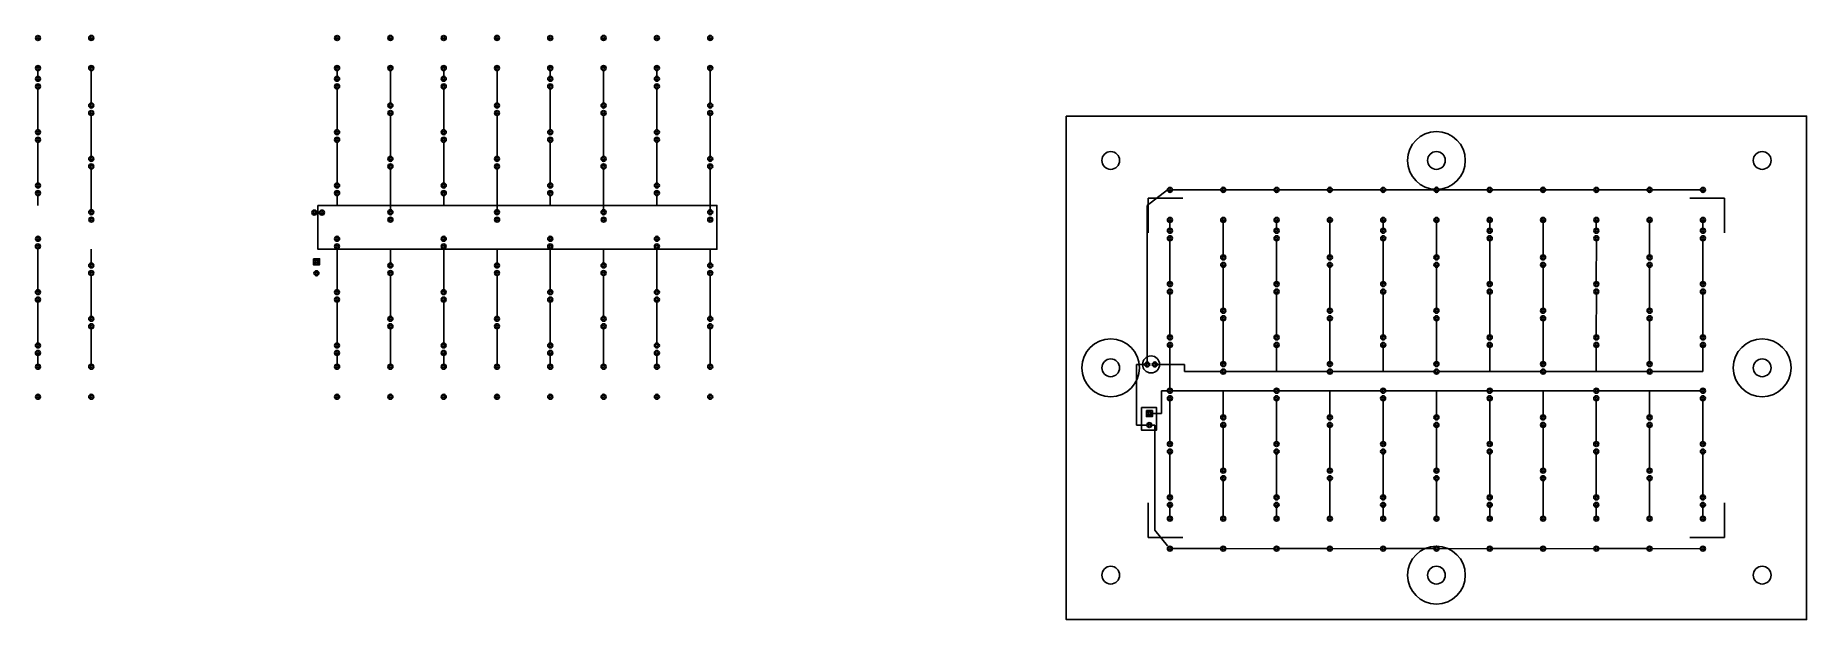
# Model space of a CAD drawing. Header units: millimetres. Extents: x 1582 to 2180, y 1443 to 1640.
import ezdxf

# ---------------------------------------------------------------- set-up
doc = ezdxf.new("R2010")
doc.units = ezdxf.units.MM
doc.layers.add('PISTAS', color=16, linetype='Continuous')

# ---------------------------------------------------------------- blocks, each defined once
blk = doc.blocks.new('PAD')
at = {"layer": 'PISTAS'}
for radius in [0.845, 0.402]:
    blk.add_circle((0, 0), radius, dxfattribs=at)
blk = doc.blocks.new('CRISTAL')
blk.add_lwpolyline([(-125, 85), (125, 85), (125, -85), (-125, -85)], close=True)
at = {"layer": 'PISTAS'}
for p, q in [((-97.32, 57.32), (-97.32, 45.59)), ((-97.32, 57.32), (-85.59, 57.32)), ((97.32, 57.32), (85.59, 57.32)), ((97.32, 57.32), (97.32, 45.59)), ((-97.32, -57.32), (-97.32, -45.59)), ((97.32, -57.32), (97.32, -45.59)), ((-97.32, -57.32), (-85.59, -57.32)), ((97.32, -57.32), (85.59, -57.32))]:
    blk.add_line(p, q, dxfattribs=at)
for centre, radius in [((0, 70), 9.75), ((-110, 70), 3), ((0, 70), 3), ((110, 70), 3), ((-110, 0), 9.75), ((110, 0), 9.75), ((-110, 0), 3), ((110, 0), 3), ((0, -70), 9.75), ((-110, -70), 3), ((0, -70), 3), ((110, -70), 3)]:
    blk.add_circle(centre, radius, dxfattribs=at)

msp = doc.modelspace()

# ---------------------------------------------------------------- linework, layer by layer
for p, q in [((1957.6, 1582.68), (1964.43, 1587.95)), ((1982.43, 1587.97), (1966.12, 1587.99)), ((2000.45, 1587.95), (1984.14, 1587.97)), ((2018.44, 1587.97), (2002.14, 1587.99)), ((2036.44, 1587.95), (2020.13, 1587.97)), ((2054.44, 1587.97), (2038.13, 1587.99)), ((2072.44, 1587.95), (2056.13, 1587.97)), ((2090.43, 1587.97), (2074.13, 1587.99)), ((2108.43, 1587.95), (2092.12, 1587.97)), ((2126.43, 1587.97), (2110.12, 1587.99)), ((2144.42, 1587.95), (2128.12, 1587.97)), ((1957.6, 1529.87), (1957.6, 1582.68)), ((1965.28, 1576.96), (1965.28, 1575.01)), ((1983.27, 1576.96), (1983.27, 1565.99)), ((2001.29, 1576.96), (2001.29, 1575.01)), ((2019.29, 1576.96), (2019.29, 1565.99)), ((2037.29, 1576.96), (2037.29, 1575.01)), ((2055.28, 1576.96), (2055.28, 1565.99)), ((2073.28, 1576.96), (2073.28, 1575.01)), ((2091.28, 1576.96), (2091.28, 1565.99)), ((2109.27, 1576.96), (2109.27, 1575.01)), ((2127.27, 1576.96), (2127.27, 1565.99)), ((2145.27, 1576.96), (2145.27, 1575.01)), ((1965.28, 1570.78), (1965.28, 1556.99)), ((2001.29, 1570.78), (2001.29, 1556.99)), ((2037.29, 1570.78), (2037.29, 1556.99)), ((2073.28, 1570.78), (2073.28, 1556.99)), ((2109.28, 1570.78), (2109.27, 1556.99)), ((2145.27, 1570.78), (2145.27, 1556.99)), ((1983.27, 1561.78), (1983.27, 1547.99)), ((2019.29, 1561.78), (2019.29, 1547.99)), ((2055.28, 1561.78), (2055.28, 1547.99)), ((2091.28, 1561.78), (2091.28, 1547.99)), ((2127.27, 1561.78), (2127.27, 1547.99)), ((1965.28, 1552.76), (1965.28, 1539)), ((2001.29, 1552.76), (2001.29, 1539)), ((2037.29, 1552.76), (2037.29, 1539)), ((2073.28, 1552.76), (2073.28, 1539)), ((2109.28, 1552.76), (2109.27, 1539)), ((2145.27, 1552.76), (2145.27, 1539)), ((1983.27, 1543.76), (1983.27, 1530)), ((2019.29, 1543.76), (2019.29, 1530)), ((2055.28, 1543.76), (2055.28, 1530)), ((2091.28, 1543.76), (2091.28, 1530)), ((2127.27, 1543.76), (2127.27, 1530)), ((1965.28, 1534.76), (1965.28, 1529.02)), ((2001.29, 1534.76), (2001.29, 1526.61)), ((2037.29, 1534.76), (2037.29, 1526.61)), ((2073.28, 1534.76), (2073.28, 1526.61)), ((2109.27, 1534.76), (2109.27, 1526.61)), ((2145.27, 1534.76), (2145.27, 1531.45)), ((2145.27, 1526.61), (2145.27, 1531.45)), ((1956.75, 1529.02), (1954.02, 1529.02)), ((1954.02, 1529.02), (1954.02, 1508.57)), ((1961, 1529.02), (1965.28, 1529.02)), ((1965.28, 1529.02), (1965.28, 1521)), ((1965.28, 1529.02), (1970.15, 1529.02)), ((1970.15, 1529.02), (1970.15, 1526.61)), ((1970.15, 1526.61), (1982.45, 1526.61)), ((1984.14, 1526.61), (2018.46, 1526.61)), ((2020.16, 1526.61), (2054.46, 1526.61)), ((2056.15, 1526.61), (2090.45, 1526.61)), ((2092.14, 1526.61), (2126.45, 1526.61)), ((2128.14, 1526.61), (2145.27, 1526.61)), ((1964.43, 1520.15), (1962.42, 1520.15)), ((1962.42, 1520.15), (1962.42, 1512.42)), ((1966.12, 1520.15), (2000.45, 1520.15)), ((1983.27, 1512), (1983.27, 1520.15)), ((2002.14, 1520.15), (2036.44, 1520.15)), ((2019.29, 1512), (2019.29, 1520.15)), ((2038.13, 1520.15), (2072.44, 1520.15)), ((2055.28, 1512), (2055.28, 1520.15)), ((2074.13, 1520.15), (2108.43, 1520.15)), ((2091.28, 1512), (2091.28, 1520.15)), ((2110.12, 1520.15), (2144.42, 1520.15)), ((2127.27, 1511.56), (2127.27, 1520.15)), ((1965.26, 1503), (1965.26, 1516.77)), ((2001.27, 1503), (2001.27, 1516.77)), ((2037.27, 1503), (2037.27, 1516.77)), ((2073.26, 1503), (2073.26, 1516.77)), ((2109.25, 1503), (2109.25, 1516.77)), ((2145.25, 1503), (2145.25, 1516.77)), ((1954.02, 1508.57), (1957.47, 1508.57)), ((1960.15, 1508.57), (1959.16, 1508.57)), ((1962.42, 1512.42), (1959.35, 1512.42)), ((1960.15, 1473.1), (1960.15, 1508.57)), ((1983.27, 1507.77), (1983.27, 1494)), ((2019.29, 1507.77), (2019.29, 1494)), ((2055.28, 1507.77), (2055.28, 1494)), ((2091.28, 1507.77), (2091.28, 1494)), ((2127.27, 1507.77), (2127.27, 1494)), ((1965.26, 1484.98), (1965.26, 1498.77)), ((2001.27, 1484.98), (2001.27, 1498.77)), ((2037.27, 1484.98), (2037.27, 1498.77)), ((2073.26, 1484.98), (2073.26, 1498.77)), ((2109.25, 1484.98), (2109.25, 1498.77)), ((2145.25, 1484.98), (2145.25, 1498.77)), ((1983.27, 1489.77), (1983.27, 1477.74)), ((2019.29, 1489.77), (2019.29, 1477.74)), ((2055.28, 1489.77), (2055.28, 1477.74)), ((2091.28, 1489.77), (2091.28, 1477.74)), ((2127.27, 1489.77), (2127.27, 1477.74)), ((1965.26, 1480.77), (1965.28, 1477.8)), ((2001.27, 1480.77), (2001.29, 1477.8)), ((2037.27, 1480.77), (2037.29, 1477.8)), ((2073.26, 1480.77), (2073.28, 1477.8)), ((2109.25, 1480.77), (2109.27, 1477.8)), ((2145.25, 1480.77), (2145.27, 1477.8)), ((1960.15, 1473.1), (1964.43, 1467.83)), ((1982.43, 1466.84), (1966.12, 1466.86)), ((2000.45, 1466.82), (1984.14, 1466.84)), ((2018.44, 1466.84), (2002.14, 1466.86)), ((2036.44, 1466.82), (2020.13, 1466.84)), ((2054.44, 1466.84), (2038.13, 1466.86)), ((2072.44, 1466.82), (2056.13, 1466.84)), ((2090.43, 1466.84), (2074.13, 1466.86)), ((2108.43, 1466.82), (2092.12, 1466.84)), ((2126.43, 1466.84), (2110.12, 1466.86)), ((2144.42, 1466.82), (2128.12, 1466.84))]:
    msp.add_line(p, q)
msp.add_lwpolyline([(1955.66, 1514.47), (1960.78, 1514.47), (1960.78, 1506.86), (1955.66, 1506.86)], close=True)
for centre, radius in [((1583, 1629.09), 0.402), ((1684, 1629.09), 0.402), ((1720.02, 1629.09), 0.402), ((1756.01, 1629.09), 0.402), ((1792.01, 1629.09), 0.402), ((1965.28, 1577.81), 0.402), ((2001.29, 1577.81), 0.402), ((2037.29, 1577.81), 0.402), ((2073.28, 1577.81), 0.402), ((2109.27, 1577.81), 0.402), ((2145.27, 1577.81), 0.402), ((1958.89, 1529.02), 2.88)]:
    msp.add_circle(centre, radius)
at = {"layer": 'PISTAS'}
for p, q in [((1583, 1628.24), (1583, 1626.29)), ((1600.99, 1628.24), (1600.99, 1617.27)), ((1684, 1628.24), (1684, 1626.29)), ((1702, 1628.24), (1702, 1617.27)), ((1720.02, 1628.24), (1720.02, 1626.29)), ((1738.02, 1628.24), (1738.02, 1617.27)), ((1756.01, 1628.24), (1756.01, 1626.29)), ((1774.01, 1628.24), (1774.01, 1617.27)), ((1792.01, 1628.24), (1792.01, 1626.29)), ((1810.01, 1628.24), (1810.01, 1617.27)), ((1583, 1622.06), (1583, 1608.27)), ((1684, 1622.06), (1684, 1608.27)), ((1720.02, 1622.06), (1720.02, 1608.27)), ((1756.01, 1622.06), (1756.01, 1608.27)), ((1792.01, 1622.06), (1792.01, 1608.27)), ((1600.99, 1613.06), (1600.99, 1599.27)), ((1702, 1613.06), (1702, 1599.27)), ((1738.02, 1613.06), (1738.02, 1599.27)), ((1774.01, 1613.06), (1774.01, 1599.27)), ((1810.01, 1613.06), (1810.01, 1599.27)), ((1583, 1604.04), (1583, 1590.28)), ((1684, 1604.04), (1684, 1590.28)), ((1720.02, 1604.04), (1720.02, 1590.28)), ((1756.01, 1604.04), (1756.01, 1590.28)), ((1792.01, 1604.04), (1792.01, 1590.28)), ((1600.99, 1595.04), (1600.99, 1581.28)), ((1702, 1595.04), (1702, 1581.28)), ((1738.02, 1595.04), (1738.02, 1581.28)), ((1774.01, 1595.04), (1774.01, 1581.28)), ((1810.01, 1595.04), (1810.01, 1581.28)), ((1583, 1586.04), (1583, 1582.73)), ((1684, 1586.04), (1684, 1582.73)), ((1720.02, 1586.04), (1720.02, 1582.73)), ((1756.01, 1586.04), (1756.01, 1582.73)), ((1792.01, 1586.04), (1792.01, 1582.73)), ((1582.98, 1554.28), (1582.98, 1568.05)), ((1600.99, 1563.28), (1600.99, 1567.93)), ((1683.98, 1554.28), (1683.98, 1568.05)), ((1702, 1563.28), (1702, 1567.93)), ((1720, 1554.28), (1720, 1568.05)), ((1738.02, 1563.28), (1738.02, 1567.93)), ((1755.99, 1554.28), (1755.99, 1568.05)), ((1774.01, 1563.28), (1774.01, 1567.93)), ((1791.99, 1554.28), (1791.99, 1568.05)), ((1810.01, 1563.28), (1810.01, 1567.93)), ((1600.99, 1559.05), (1600.99, 1545.28)), ((1702, 1559.05), (1702, 1545.28)), ((1738.02, 1559.05), (1738.02, 1545.28)), ((1774.01, 1559.05), (1774.01, 1545.28)), ((1810.01, 1559.05), (1810.01, 1545.28)), ((1582.98, 1536.26), (1582.98, 1550.05)), ((1683.98, 1536.26), (1683.98, 1550.05)), ((1720, 1536.26), (1720, 1550.05)), ((1755.99, 1536.26), (1755.99, 1550.05)), ((1791.99, 1536.26), (1791.99, 1550.05)), ((1600.99, 1541.05), (1600.99, 1529.02)), ((1702, 1541.05), (1702, 1529.02)), ((1738.02, 1541.05), (1738.02, 1529.02)), ((1774.01, 1541.05), (1774.01, 1529.02)), ((1810.01, 1541.05), (1810.01, 1529.02)), ((1582.98, 1532.05), (1583, 1529.09)), ((1683.98, 1532.05), (1684, 1529.09)), ((1720, 1532.05), (1720.02, 1529.09)), ((1755.99, 1532.05), (1756.01, 1529.09)), ((1791.99, 1532.05), (1792.01, 1529.09))]:
    msp.add_line(p, q, dxfattribs=at)
for points in [[(1677.54, 1582.73), (1812.27, 1582.73), (1812.27, 1567.93), (1677.54, 1567.93)], [(1676.04, 1564.7), (1678.08, 1564.7), (1678.08, 1562.67), (1676.04, 1562.67)], [(1957.32, 1513.44), (1959.35, 1513.44), (1959.35, 1511.41), (1957.32, 1511.41)]]:
    msp.add_lwpolyline(points, close=True, dxfattribs=at)

# ---------------------------------------------------------------- block references
for p in [(1965.28, 1587.95), (1983.27, 1587.97), (2001.29, 1587.95), (2019.29, 1587.97), (2037.29, 1587.95), (2055.28, 1587.97), (2073.28, 1587.95), (2091.28, 1587.97), (2109.27, 1587.95), (2127.27, 1587.97), (2145.27, 1587.95), (1965.28, 1577.81), (1965.28, 1574.17), (1983.27, 1577.81), (2001.29, 1577.81), (2001.29, 1574.17), (2019.29, 1577.81), (2037.29, 1577.81), (2037.29, 1574.17), (2055.28, 1577.81), (2073.28, 1577.81), (2073.28, 1574.17), (2091.28, 1577.81), (2109.27, 1577.81), (2109.27, 1574.17), (2127.27, 1577.81), (2145.27, 1577.81), (2145.27, 1574.17), (1965.28, 1571.62), (2001.29, 1571.62), (2037.29, 1571.62), (2073.28, 1571.62), (2109.27, 1571.62), (2145.27, 1571.62), (1983.27, 1565.15), (1983.27, 1562.63), (2019.29, 1565.15), (2019.29, 1562.63), (2055.28, 1565.15), (2055.28, 1562.63), (2091.28, 1565.15), (2091.28, 1562.63), (2127.27, 1565.15), (2127.27, 1562.63), (1965.28, 1556.15), (2001.29, 1556.15), (2037.29, 1556.15), (2073.28, 1556.15), (2109.27, 1556.15), (2145.27, 1556.15), (1965.28, 1553.61), (2001.29, 1553.61), (2037.29, 1553.61), (2073.28, 1553.61), (2109.27, 1553.61), (2145.27, 1553.61), (1983.27, 1547.15), (1983.27, 1544.61), (2019.29, 1547.15), (2019.29, 1544.61), (2055.28, 1547.15), (2055.28, 1544.61), (2091.28, 1547.15), (2091.28, 1544.61), (2127.27, 1547.15), (2127.27, 1544.61), (1965.28, 1538.15), (2001.29, 1538.15), (2037.29, 1538.15), (2073.28, 1538.15), (2109.27, 1538.15), (2145.27, 1538.15), (1965.28, 1535.61), (2001.29, 1535.61), (2037.29, 1535.61), (2073.28, 1535.61), (2109.27, 1535.61), (2145.27, 1535.61), (1983.27, 1529.15), (1983.29, 1526.61), (2019.29, 1529.15), (2019.31, 1526.61), (2055.28, 1529.15), (2055.3, 1526.61), (2091.28, 1529.15), (2091.3, 1526.61), (2127.27, 1529.15), (2127.29, 1526.61), (1983.27, 1511.15), (1983.27, 1508.61), (2019.29, 1511.15), (2019.29, 1508.61), (2055.28, 1511.15), (2055.28, 1508.61), (2091.28, 1511.15), (2091.28, 1508.61), (2127.27, 1511.15), (2127.27, 1508.61), (1983.27, 1493.16), (1983.27, 1490.62), (2019.29, 1493.16), (2019.29, 1490.62), (2055.28, 1493.16), (2055.28, 1490.62), (2091.28, 1493.16), (2091.28, 1490.62), (2127.27, 1493.16), (2127.27, 1490.62), (1983.27, 1476.96), (2019.29, 1476.96), (2055.28, 1476.96), (2091.28, 1476.96), (2127.27, 1476.96), (1983.27, 1466.82), (2019.29, 1466.82), (2055.28, 1466.82), (2091.28, 1466.82), (2127.27, 1466.82)]:
    msp.add_blockref('PAD', p)
at = {"xscale": -1, "rotation": 180}
for p in [(1965.28, 1520.15), (2001.29, 1520.15), (2037.29, 1520.15), (2073.28, 1520.15), (2109.27, 1520.15), (2145.27, 1520.15), (1965.26, 1517.61), (2001.27, 1517.61), (2037.27, 1517.61), (2073.26, 1517.61), (2109.25, 1517.61), (2145.25, 1517.61), (1965.26, 1502.16), (2001.27, 1502.16), (2037.27, 1502.16), (2073.26, 1502.16), (2109.25, 1502.16), (2145.25, 1502.16), (1965.26, 1499.61), (2001.27, 1499.61), (2037.27, 1499.61), (2073.26, 1499.61), (2109.25, 1499.61), (2145.25, 1499.61), (1965.26, 1484.14), (2001.27, 1484.14), (2037.27, 1484.14), (2073.26, 1484.14), (2109.25, 1484.14), (2145.25, 1484.14), (1965.26, 1481.62), (1965.28, 1476.96), (2001.27, 1481.62), (2001.29, 1476.96), (2037.27, 1481.62), (2037.29, 1476.96), (2073.26, 1481.62), (2073.28, 1476.96), (2109.25, 1481.62), (2109.27, 1476.96), (2145.25, 1481.62), (2145.27, 1476.96), (1965.28, 1466.82), (2001.29, 1466.82), (2037.29, 1466.82), (2073.28, 1466.82), (2109.27, 1466.82), (2145.27, 1466.82)]:
    msp.add_blockref('PAD', p, dxfattribs=at)
at = {"layer": 'PISTAS'}
for name, p in [('PAD', (1583, 1639.23)), ('PAD', (1600.99, 1639.25)), ('PAD', (1684, 1639.23)), ('PAD', (1702, 1639.25)), ('PAD', (1720.02, 1639.23)), ('PAD', (1738.02, 1639.25)), ('PAD', (1756.01, 1639.23)), ('PAD', (1774.01, 1639.25)), ('PAD', (1792.01, 1639.23)), ('PAD', (1810.01, 1639.25)), ('PAD', (1583, 1629.09)), ('PAD', (1600.99, 1629.09)), ('PAD', (1684, 1629.09)), ('PAD', (1702, 1629.09)), ('PAD', (1720.02, 1629.09)), ('PAD', (1738.02, 1629.09)), ('PAD', (1756.01, 1629.09)), ('PAD', (1774.01, 1629.09)), ('PAD', (1792.01, 1629.09)), ('PAD', (1810.01, 1629.09)), ('PAD', (1583, 1625.45)), ('PAD', (1583, 1622.9)), ('PAD', (1684, 1625.45)), ('PAD', (1684, 1622.9)), ('PAD', (1720.02, 1625.45)), ('PAD', (1720.02, 1622.9)), ('PAD', (1756.01, 1625.45)), ('PAD', (1756.01, 1622.9)), ('PAD', (1792.01, 1625.45)), ('PAD', (1792.01, 1622.9)), ('PAD', (1600.99, 1616.43)), ('PAD', (1702, 1616.43)), ('PAD', (1738.02, 1616.43)), ('PAD', (1774.01, 1616.43)), ('PAD', (1810.01, 1616.43)), ('PAD', (1600.99, 1613.91)), ('PAD', (1702, 1613.91)), ('PAD', (1738.02, 1613.91)), ('PAD', (1774.01, 1613.91)), ('PAD', (1810.01, 1613.91)), ('CRISTAL', (2055.27, 1527.89)), ('PAD', (1583, 1607.43)), ('PAD', (1583, 1604.89)), ('PAD', (1684, 1607.43)), ('PAD', (1684, 1604.89)), ('PAD', (1720.02, 1607.43)), ('PAD', (1720.02, 1604.89)), ('PAD', (1756.01, 1607.43)), ('PAD', (1756.01, 1604.89)), ('PAD', (1792.01, 1607.43)), ('PAD', (1792.01, 1604.89)), ('PAD', (1600.99, 1598.43)), ('PAD', (1702, 1598.43)), ('PAD', (1738.02, 1598.43)), ('PAD', (1774.01, 1598.43)), ('PAD', (1810.01, 1598.43)), ('PAD', (1600.99, 1595.89)), ('PAD', (1702, 1595.89)), ('PAD', (1738.02, 1595.89)), ('PAD', (1774.01, 1595.89)), ('PAD', (1810.01, 1595.89)), ('PAD', (1583, 1589.43)), ('PAD', (1583, 1586.89)), ('PAD', (1684, 1589.43)), ('PAD', (1684, 1586.89)), ('PAD', (1720.02, 1589.43)), ('PAD', (1720.02, 1586.89)), ('PAD', (1756.01, 1589.43)), ('PAD', (1756.01, 1586.89)), ('PAD', (1792.01, 1589.43)), ('PAD', (1792.01, 1586.89)), ('PAD', (1600.99, 1580.43)), ('PAD', (1702, 1580.43)), ('PAD', (1738.02, 1580.43)), ('PAD', (1774.01, 1580.43)), ('PAD', (1810.01, 1580.43)), ('PAD', (1601.02, 1577.89)), ('PAD', (1702.02, 1577.89)), ('PAD', (1738.04, 1577.89)), ('PAD', (1774.03, 1577.89)), ('PAD', (1810.03, 1577.89)), ('PAD', (1600.99, 1562.43)), ('PAD', (1702, 1562.43)), ('PAD', (1738.02, 1562.43)), ('PAD', (1774.01, 1562.43)), ('PAD', (1810.01, 1562.43)), ('PAD', (1600.99, 1559.89)), ('PAD', (1702, 1559.89)), ('PAD', (1738.02, 1559.89)), ('PAD', (1774.01, 1559.89)), ('PAD', (1810.01, 1559.89)), ('PAD', (1600.99, 1544.44)), ('PAD', (1702, 1544.44)), ('PAD', (1738.02, 1544.44)), ('PAD', (1774.01, 1544.44)), ('PAD', (1810.01, 1544.44)), ('PAD', (1600.99, 1541.9)), ('PAD', (1702, 1541.9)), ('PAD', (1738.02, 1541.9)), ('PAD', (1774.01, 1541.9)), ('PAD', (1810.01, 1541.9)), ('PAD', (1600.99, 1528.24)), ('PAD', (1702, 1528.24)), ('PAD', (1738.02, 1528.24)), ('PAD', (1774.01, 1528.24)), ('PAD', (1810.01, 1528.24)), ('PAD', (1600.99, 1518.1)), ('PAD', (1702, 1518.1)), ('PAD', (1738.02, 1518.1)), ('PAD', (1774.01, 1518.1)), ('PAD', (1810.01, 1518.1))]:
    msp.add_blockref(name, p, dxfattribs=at)
at = {"layer": 'PISTAS', "xscale": -1, "rotation": 180}
for p in [(1676.32, 1580.28), (1678.88, 1580.28), (1582.98, 1568.89), (1583, 1571.43), (1683.98, 1568.89), (1684, 1571.43), (1720, 1568.89), (1720.02, 1571.43), (1755.99, 1568.89), (1756.01, 1571.43), (1791.99, 1568.89), (1792.01, 1571.43), (1677.04, 1563.68), (1677.04, 1559.83), (1582.98, 1553.44), (1582.98, 1550.9), (1683.98, 1553.44), (1683.98, 1550.9), (1720, 1553.44), (1720, 1550.9), (1755.99, 1553.44), (1755.99, 1550.9), (1791.99, 1553.44), (1791.99, 1550.9), (1582.98, 1535.42), (1582.98, 1532.9), (1683.98, 1535.42), (1683.98, 1532.9), (1720, 1535.42), (1720, 1532.9), (1755.99, 1535.42), (1755.99, 1532.9), (1791.99, 1535.42), (1791.99, 1532.9), (1583, 1528.24), (1684, 1528.24), (1720.02, 1528.24), (1756.01, 1528.24), (1792.01, 1528.24), (1957.59, 1529.02), (1960.15, 1529.02), (1583, 1518.1), (1684, 1518.1), (1720.02, 1518.1), (1756.01, 1518.1), (1792.01, 1518.1), (1958.31, 1512.42), (1958.31, 1508.57)]:
    msp.add_blockref('PAD', p, dxfattribs=at)

doc.saveas('drawing.dxf')
